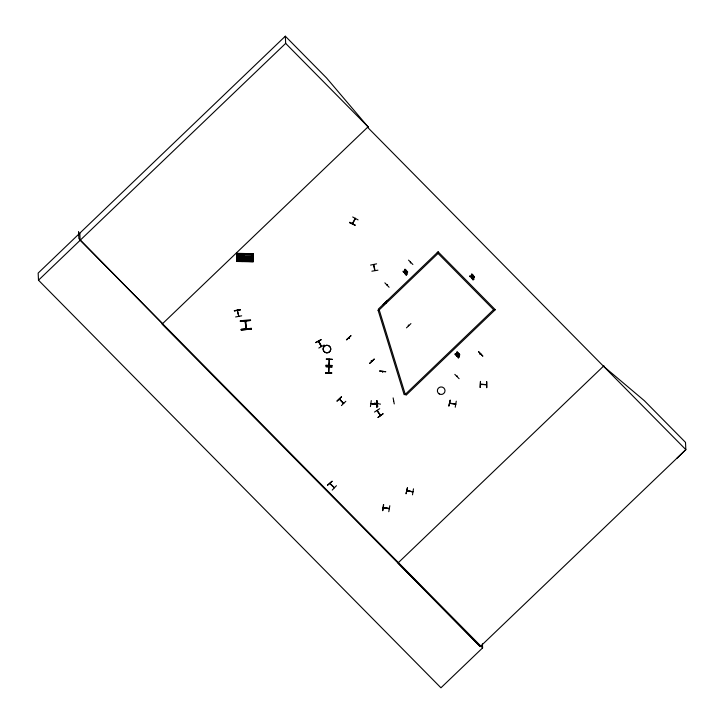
<?xml version="1.0" encoding="UTF-8"?>
<svg xmlns="http://www.w3.org/2000/svg" width="724" height="724" viewBox="0 0 724 724"><rect width="100%" height="100%" fill="white"/><g stroke="black" fill="none" stroke-linecap="round" stroke-linejoin="round"><path stroke-width="1.09" d="M375.014 270.423L373.756 264.613M237.354 310.506L238.775 316.325L237.336 310.343M253.228 261.219L236.558 260.857L236.567 260.387L253.237 260.839L236.549 260.984L236.54 261.454L253.21 261.835L253.309 258.35L236.648 257.952L236.549 261.002M236.612 256.785L236.712 253.319L253.382 253.735L253.273 257.219L236.612 256.821L253.273 257.21M236.621 256.196L253.3 256.396M236.612 259.02L236.63 258.54L253.3 258.957L253.282 259.409L236.621 258.948M236.703 253.762L253.373 254.124L236.694 254.124L253.355 254.785L253.364 254.305L236.694 254.16M236.703 253.798L236.712 253.337M253.3 258.54L236.63 258.432L236.639 257.97M253.291 256.631L253.3 256.151M250.567 320.47L250.504 319.8L240.287 320.75L240.35 321.42L250.567 320.47L240.341 321.293M251.355 328.47L241.128 329.366L251.346 328.298M236.621 256.35L253.282 256.993M236.63 255.807L253.3 256.341M236.685 254.35L253.355 254.712M236.703 253.563L253.373 253.907M236.63 258.558L253.3 258.984M253.21 261.617L236.549 261.056L253.219 261.391M253.364 254.359L236.694 254.106M405.015 270.921L405.015 269.672L406.39 270.541L404.997 269.129L404.653 270.595M471.786 275.645L471.795 274.939M238.314 256.586L238.395 253.554M238.25 261.219L238.332 258.187M239.382 261.246L239.454 258.178M239.445 256.613L239.526 253.545M241.146 258.251L241.065 261.246M241.219 253.626L241.137 256.613M242.576 261.319L242.649 258.287M242.64 256.685L242.721 253.653M244.332 256.721L244.413 253.653M244.259 261.355L244.341 258.287M251.59 256.902L251.671 253.871M251.518 261.536L251.599 258.504M471.894 277.88L472.039 278.36M377.476 402.861L377.358 403.594M382.598 371.43L382.779 372.118M459.306 354.47L459.297 354.968M474.093 276.74L473.804 277.446M253.291 256.794L236.621 256.513M325.619 373.132L331.782 373.032L325.619 373.141M325.918 365.557L332.072 365.765M325.927 365.186L332.081 365.466M331.773 372.987L325.628 372.833M471.433 275.319L471.442 274.722M328.533 372.688L328.624 372.172L328.841 372.697M329.085 366.887L328.814 367.53L328.841 366.86M329.375 359.928C329.511 362.109 328.443 371.502 329.13 359.176M329.139 359.285L329.112 359.955M328.841 372.842L329.049 366.76M332.017 366.978L325.872 366.652L332.026 366.887M332.325 359.403L326.171 359.077L332.325 359.312M480.22 387.431L480.474 381.376L480.148 387.485M480.483 384.191L486.374 384.716M486.637 381.602L486.727 387.729L486.718 381.657M352.543 223.635L352.841 223.128L352.326 223.454M354.968 218.72L355.294 218.277L352.362 223.571M404.915 271.609L405.006 270.857M404.653 270.532L404.273 271.844L403.494 271.762M471.424 275.256L471.315 276.125M329.809 483.397L334.216 487.623M393.63 401.06L393.521 400.698M339.339 399.286L343.638 403.159M349.366 338.171L348.932 337.628L349.366 337.981M343.049 403.114L343.701 403.358L339.42 398.924M385.648 302.46L386.127 303.048L385.802 302.315M456.754 355.864L456.871 355.348M370.435 406.598L371.267 400.589M377.403 401.386L376.869 407.449L377.448 401.404M374.435 403.114L380.498 404.137M379.666 371.059L385.802 371.72L379.684 370.969M382.598 371.539L382.743 372.009M377.611 403.558L377.684 402.888M383.43 504.664L382.724 510.701L383.693 504.664M389.25 508.492L383.385 507.461M388.797 511.696L389.811 505.714M407.395 487.84L406.037 493.822L407.395 487.904M413.485 488.836L412.49 494.827M450.192 400.245L448.835 406.164L450.156 400.182M450.283 403.44L449.749 403.377L455.74 404.336M455.649 403.938L455.233 403.865M455.242 407.223L456.265 401.177M404.978 271.219L404.788 271.898M471.378 275.726L471.206 276.369M456.898 353.71L456.084 353.565L456.337 354.416M354.995 218.91L355.475 218.377M355.448 218.603L352.633 223.716M377.548 410.915C374.806 408.508 386.1 423.323 377.294 410.318M348.787 337.963L349.411 338.144M405.168 273.002L405.259 273.636M471.894 277.944L472.573 276.957M457.206 355.593L457.423 356.335M407.268 272.378L407.268 271.88M387.557 284.704L386.96 284.948L387.403 284.523M457.26 375.937L456.953 376.227M480.7 353.864L480.247 354.443L480.555 353.71M456.781 355.638L457.242 354.814M459.713 354.923L459.26 355.756M318.596 341.23L321.592 346.524L318.587 341.122M471.342 276.894L471.686 276.269M349.565 222.567L355.113 225.2L349.719 222.232M349.556 222.585L355.113 225.2M352.697 216.974L358.081 219.888M405.178 273.057L406.408 271.735M404.843 272.812L405.214 272.215M407.594 272.577L406.101 274.061M485.831 384.562L481.035 384.516M376.914 404.535L370.833 403.594M471.985 276.939L471.776 278.604M471.776 278.55L472.881 278.785L474.211 277.554M471.206 276.306L470.265 276.487M404.779 271.844L403.567 272.287M471.559 276.559L471.188 277.021M458.002 352.85L458.021 353.113A1.014 0.996 -2.7 0 1 457.839 353.665L457.55 353.946M405.956 274.903L406.291 275.301C408.725 272.658 404.236 276.287 406.924 274.097M458.328 357.9L458.962 356.697L457.993 357.556L458.328 357.9L459.17 356.959M384.869 282.849L389.096 287.256M454.826 374.371L459.107 378.679M407.033 272.667L406.2 273.527M472.971 278.242L473.804 277.382M458.663 355.737L459.061 355.258M472.184 277.428L473.36 276.369M457.441 355.303L458.256 354.452M405.214 272.278L405.793 271.663M471.985 277.002L472.844 276.179M457.242 354.869L458.618 353.819L459.469 354.154M458.681 356.308L459.251 355.692M482.419 643.817L482.609 647.889L440.943 687.8L38.49 280.197L38.155 273.084L285.328 36.2L326.524 77.921L368.054 126.836L367.575 127.306L685.845 449.649L676.967 458.265M38.49 280.197L285.663 43.395L285.328 36.2M368.054 126.836L162.067 324.135L480.338 646.487L685.845 449.649L685.501 442.373L644.306 400.653L603.454 366.199M367.629 127.361L368.118 126.899L285.663 43.395M495.316 309.655L406.119 395.177L405.286 394.336L379.213 309.899L378.381 309.058L438.129 251.735M471.451 274.785L471.767 273.853L473.17 275.328L471.786 274.396L471.795 275.002M470.129 276.36L469.912 275.726L469.749 276.459M378.064 310.153L404.146 394.68L405.286 394.336L493.623 309.637M456.726 354.154L457.695 353.764M332.09 481.252L327.438 485.297L332.063 481.261M332.198 490.112L336.443 485.704M603.943 365.738L397.947 563.037L480.166 646.641M410.372 262.749L410.599 262.188M387.612 284.668L387.213 284.93M408.544 260.124L412.87 264.486M383.267 304.352L387.955 300.388L383.295 304.361M346.425 339.674L351.049 335.619L346.642 339.909M387.937 300.324L383.512 304.596M408.725 325.628L408.336 325.185L408.571 325.673M406.472 327.854L410.924 323.601M369.665 363.222L374.109 359.014M369.837 363.394L374.281 359.195M336.913 400.969L341.357 396.77M341.538 396.951L337.131 401.196M339.556 398.969L343.104 403.196M341.42 405.585L345.828 401.304M480.32 354.262L480.718 354M482.763 356.081L478.528 351.62L482.79 356.036M457.839 354.887L458.437 354.326M405.494 271.989L406.58 271.228L407.431 271.554M458.971 355.991L458.138 356.661M406.635 273.084L405.838 273.744M473.406 277.808L472.618 278.459M458.663 355.674L457.423 356.271M373.512 264.577L374.706 270.396M457.242 353.629L457.541 352.742M456.247 354.452L455.532 354.362M406.644 273.654L405.621 274.179L404.752 273.428M472.573 276.441L473.107 276.034M457.83 354.317L458.618 353.882M406.227 271.925L407.042 271.699M471.043 276.505L470.446 276.622M379.675 408.698L374.507 412.056M380.272 414.952L380.263 415.531M410.463 262.233L410.372 262.848M315.664 342.488L321.04 339.52M315.791 342.705L321.194 339.8M318.813 348.054L324.189 345.031M406.074 271.518L406.816 271.265M473.134 278.586L472.627 278.812M458.401 356.452L457.224 356.579M246.513 328.768L245.807 320.895L245.146 320.967L246.024 328.913L246.576 328.759M472.781 278.315L472.301 278.45M456.382 354.914L455.894 355.004M407.042 490.781L412.979 491.786M473.36 276.423L474.048 276.659M378.073 310.243L379.213 309.899L438.101 253.409M458.618 354.298L459.07 354.289M404.254 272.324L403.739 272.36M405.159 273.446L405.838 273.681M371.629 360.959L371.34 360.76M370.579 265.093L376.607 263.844M371.874 271.192L377.946 270.188M234.368 310.687L240.458 309.736L234.368 310.705M240.458 309.772L234.422 310.922M235.626 316.958L241.671 315.809M393.123 397.901L394.254 403.92M473.36 276.007L474.365 276.468M241.201 330.008L251.409 329.013L241.201 330.044L241.146 329.456M330.008 483.397L334.207 487.65M370.996 403.476L376.842 404.218M408.345 325.239L408.499 325.646M469.876 276.595L470.862 277.093M246.024 328.913L245.192 320.877M236.621 258.739L253.291 259.011M480.428 384.363L486.447 384.58M371.512 403.711L376.254 404.345M405.621 274.115L405.006 273.826M449.767 403.141L455.767 404.019M406.969 490.8L412.897 491.75M412.264 491.804L407.458 490.709M383.313 507.624L389.322 508.601M383.331 507.895L389.213 508.701M457.441 356.733L456.79 356.018M457.297 351.982L458.002 352.914M457.505 352.181L456.591 352.172L457.396 352.579M455.586 354.95L455.134 354.479M407.241 271.337L407.684 271.952M459.269 353.927L459.749 354.76M455.695 354.561L455.215 353.774M403.404 272.242L403.187 271.238M438.129 251.825L495.316 309.745M437.269 252.649L494.456 310.569M329.854 483.541L334.253 487.695M482.609 647.889L80.156 240.232L79.821 233.037M162.547 323.673L78.88 238.594L78.545 231.535M371.702 361.086L371.267 360.579M349.212 338.316L348.778 337.773M455.287 354.706L455.224 353.828M403.494 271.826L403.187 271.183M321.293 346.543L318.442 341.457M457.387 352.525L457.604 353.059M456.627 353.873L456.744 354.407M328.569 372.788L328.832 366.751M251.346 328.415L251.409 329.085M241.897 258.269L242.106 261.626M480.419 353.755L480.211 354.434M404.671 269.446L404.671 270.061M458.021 353.05A1.014 0.996 -2.7 0 1 457.83 353.602M236.558 260.604L253.237 260.785L236.558 260.604M236.639 258.169L253.309 258.368L236.639 258.142M473.912 279.03L473.071 280.025L472.727 279.627L473.912 279.093M383.023 413.802L378.028 417.431L383.023 413.802M376.86 400.598L377.666 406.607L376.86 400.598M324.976 352.289A3.828 3.765 -2.7 0 0 330.759 349.104A3.828 3.774 -2.7 0 0 325.067 345.764A3.828 3.774 -2.7 0 0 324.976 352.298A3.828 3.774 -2.7 0 0 330.768 349.113A3.828 3.765 -2.7 0 0 325.076 345.773A3.828 3.765 -2.7 0 0 324.976 352.289M439.233 393.937A3.828 3.765 -2.7 0 0 445.016 390.752A3.828 3.765 -2.7 0 0 439.332 387.421A3.828 3.765 -2.7 0 0 439.233 393.937"/></g></svg>
